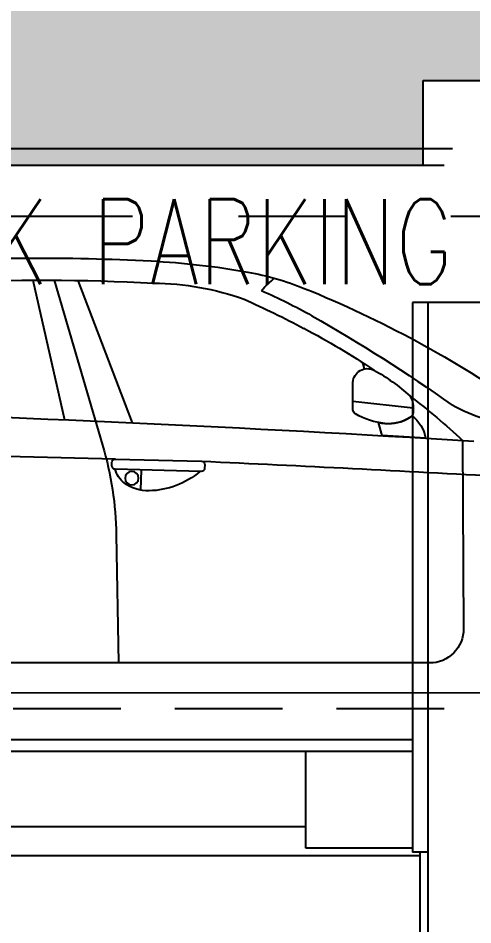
# Model space of a CAD drawing. Extents: x -3644356 to -3532817, y -18707075 to -18638610.
# Drawn here: x -3588120 to -3586781, y -18697021 to -18694350 of the extents above; entities that cross this region are included whole.
import ezdxf

# ---------------------------------------------------------------- set-up
doc = ezdxf.new("R2010")
doc.units = 0
doc.header["$LTSCALE"] = 0.5
doc.linetypes.add('CENTER2', pattern=[1.125, 0.75, -0.125, 0.125, -0.125])
doc.linetypes.add('DASHED', pattern=[19.05, 12.7, -6.35])
for name, color, linetype in [('A-BEAM AND SLAB', 7, 'Continuous'), ('A-BEAM HATCH', 252, 'Continuous'), ('A-RAMP', 8, 'Continuous'), ('A-SETBACK', 2, 'DASHED'), ('A-TXTROOM', 3, 'Continuous'), ('AUTO', 8, 'Continuous'), ('MULTIPARKING', 30, 'Continuous'), ('S-GRID', 252, 'CENTER2')]:
    doc.layers.add(name, color=color, linetype=linetype)
doc.styles.add('ROMANS', font='romans.shx', dxfattribs={"width": 0.75})

# ---------------------------------------------------------------- blocks, each defined once
blk = doc.blocks.new('A$C2ED963C2')
at = {"layer": 'MULTIPARKING'}
for p, q in [((-3448, 14875), (-1747, 14875)), ((-1931, 690), (-1931, 14875)), ((-1747, 14875), (-1747, 8370)), ((10310, 9703), (-1747, 9703)), ((10448, 9565), (-1747, 9565)), ((-483, 9565), (-1747, 9565)), ((-483, 8416), (-483, 9565)), ((-483, 8416), (-483, 9565)), ((-483, 8669), (11321, 8669)), ((-1747, 8416), (-483, 8416)), ((-1747, 8416), (-483, 8416)), ((-1931, 8370), (-1747, 8370)), ((-1908, 8370), (-1747, 8370)), ((-1839, 690), (-1839, 8370)), ((-1839, 690), (-1839, 8370)), ((-1839, 8324), (11321, 8324))]:
    blk.add_line(p, q, dxfattribs=at)
blk = doc.blocks.new('car_side')
at = {"layer": 'AUTO'}
for p, q in [((305, 1214.7), (145.3, 795.4)), ((374.8, 1215.4), (232.3, 729.1)), ((438.4, 1215.5), (344.5, 804.2)), ((-532.9, 972.6), (-538, 953.8)), ((-682.6, 838.8), (-504.9, 858.4)), ((-827.9, 743.5), (-830.9, 188.5)), ((118.7, 656.4), (121.2, 597.3)), ((192.1, 465.3), (185.5, 87.9)), ((-730.9, 87.9), (786, 87.9)), ((-934.8, -0.7), (934.8, 0.7))]:
    blk.add_line(p, q, dxfattribs=at)
for points in [[(-504.9, 915, 0.533921), (-566.5, 950.4, 0.062056), (-672.3, 874.4, 0.156737), (-682.6, 845.7), (-682.6, 825.5, 0.189074), (-672.6, 810.9, 0.169647), (-598.9, 793.3, 0.108186), (-512.5, 821.8, 0.224301), (-504.9, 833.7)], [(-580.3, 796.1, -0.021866), (-598.7, 793.4, -0.170193), (-672.6, 810.9, -0.076396), (-678, 815.9, 0.202939), (-719, 750.1, -0.000499), (-590.6, 757.5)], [(204.9, 678.8, 0.414214), (194.7, 688.6), (-58.8, 682.2, 0.414214), (-68.5, 671.9), (-68.2, 661.7, 0.414214), (-58, 652), (195.4, 658.4, 0.414214), (205.2, 668.6)]]:
    blk.add_lwpolyline(points, format="xyb", close=True, dxfattribs=at)
blk.add_circle((146.4, 632.2), 20, dxfattribs=at)
for centre, radius, start, end in [((212, -1047.7), 2322.9, 93.0234, 100.0997), ((416.1, -4911.8), 6192.3, 86.19848, 93.02337), ((-49.1, 418.1), 833.9, 100.0997, 112.0148), ((-412.7, 1040.5), 227.9, 39.2072, 52.4646), ((91.9, 380.7), 826.3, 90.6897, 109.5231), ((408.6, -4976.8), 6192.3, 87.26923, 93.02337), ((861.8, -1834.7), 3264, 112.0148, 124.9384), ((384.5, -241.4), 1555.1, 113.5172, 119.6048), ((1146.9, -1794.8), 3240.3, 114.2553, 117.7249), ((2027.3, -3132.7), 4880.6, 119.6048, 125.3607), ((658.7, -865.9), 2191, 117.7249, 124.0036), ((658.7, -865.9), 2191, 127.4086, 132.7275), ((-1005.6, 1202.7), 411.8, 286.1213, 300.4068), ((3092, -63594), 64456.8, 91.728383, 93.516074), ((1191.9, 447.8), 1000, 163.6612, 179.0006), ((-393.6, 33640.1), 32956.8, 271.02271, 272.13742), ((4000.7, -88991.3), 89765.3, 92.592, 93.161136), ((100.7, 834), 239, 229.5961, 268.7806), ((124.8, 677), 73.1, 306.9142, 345.2218), ((98.1, 712.5), 117.5, 268.7806, 306.9142), ((-730.9, 187.9), 100, 179.6896, 270)]:
    blk.add_arc(centre, radius, start, end, dxfattribs=at)

msp = doc.modelspace()

# ---------------------------------------------------------------- hatches: boundary and pattern name
at = {"layer": 'A-BEAM HATCH'}
h = msp.add_hatch(color=256, dxfattribs=at)
h.dxf.hatch_style = 1
h.paths.add_polyline_path([(-3623677.1, -18694933.8), (-3623877.1, -18694933.8), (-3623877.1, -18695183.8), (-3623677.1, -18695183.8)])
h.paths.add_polyline_path([(-3623677.1, -18694783.8), (-3622077.1, -18694783.8), (-3622077.1, -18694733.8), (-3623877.1, -18694733.8), (-3623877.1, -18694933.8), (-3623677.1, -18694933.8)])
h.paths.add_polyline_path([(-3584927.1, -18694283.8), (-3623677.1, -18694283.8), (-3623877.1, -18694283.8), (-3623877.1, -18694733.8), (-3622077.1, -18694733.8), (-3622077.1, -18694533.8), (-3616429.2, -18694533.8), (-3616429.2, -18694733.8), (-3613429.2, -18694733.8), (-3613429.2, -18694533.8), (-3608329.2, -18694533.8), (-3608329.2, -18694733.8), (-3605329.2, -18694733.8), (-3605329.2, -18694533.8), (-3603692.6, -18694533.8), (-3603419.4, -18694533.8), (-3590729.2, -18694533.8), (-3590729.2, -18694733.8), (-3590529.2, -18694733.8), (-3590529.2, -18694783.8), (-3587127.1, -18694783.8), (-3587127.1, -18694733.8), (-3586927.1, -18694733.8), (-3586927.1, -18694533.8), (-3584927.1, -18694533.8)])
h.paths.add_polyline_path([(-3603419.4, -18694533.8), (-3603692.6, -18694533.8), (-3603692.6, -18694433.8), (-3603419.4, -18694433.8)], flags=16)
h.paths.add_polyline_path([(-3603419.4, -18694433.8), (-3603692.6, -18694433.8), (-3603692.6, -18694533.8), (-3603419.4, -18694533.8)], flags=16)
h.paths.add_polyline_path([(-3605329.2, -18694733.8), (-3608329.2, -18694733.8), (-3608329.2, -18694783.8), (-3605329.2, -18694783.8)], flags=17)
h.paths.add_polyline_path([(-3613429.2, -18694733.8), (-3616429.2, -18694733.8), (-3616429.2, -18694783.8), (-3613429.2, -18694783.8)], flags=17)
h.paths.add_polyline_path([(-3590529.2, -18694733.8), (-3590729.2, -18694733.8), (-3590729.2, -18694783.8), (-3590529.2, -18694783.8)], flags=17)
h.paths.add_polyline_path([(-3590529.2, -18694783.8), (-3590729.2, -18694783.8)], flags=16)
h.paths.add_polyline_path([(-3586927.1, -18694733.8), (-3587127.1, -18694733.8), (-3587127.1, -18694783.8), (-3586927.1, -18694783.8)], flags=17)
h.paths.add_polyline_path([(-3586927.1, -18694783.8), (-3587127.1, -18694783.8)], flags=16)

# ---------------------------------------------------------------- linework, layer by layer
at = {"layer": 'A-BEAM AND SLAB'}
for points in [[(-3587127.1, -18694783.8), (-3587127.1, -18694783.8), (-3586927.1, -18694783.8), (-3586927.1, -18694533.8)], [(-3586927.1, -18694533.8), (-3585127.1, -18694533.8), (-3585127.1, -18695183.8), (-3584527.1, -18695183.8)], [(-3590529.2, -18694783.8), (-3587127.1, -18694783.8)]]:
    msp.add_lwpolyline(points, dxfattribs=at)
at = {"layer": 'A-SETBACK', "color": 8, "lineweight": -2, "ltscale": 50}
for p, q in [((-3633378.7, -18694783.8), (-3576967, -18694783.8)), ((-3633378.7, -18696383.8), (-3576967, -18696383.8))]:
    msp.add_line(p, q, dxfattribs=at)
at = {"layer": 'S-GRID', "ltscale": 5000}
for p, q in [((-3636528.7, -18694733.8), (-3576280.1, -18694733.8)), ((-3643096, -18694933.8), (-3576280.1, -18694933.8))]:
    msp.add_line(p, q, dxfattribs=at)

# ---------------------------------------------------------------- block references
at = {"layer": 'A-RAMP', "xscale": -0.2487372905015945, "yscale": 0.2487372905015945, "zscale": 0.2487372905015945}
msp.add_blockref('A$C2ED963C2', (-3587393, -18698888.2), dxfattribs=at)
at = {"layer": 'AUTO', "xscale": -1}
msp.add_blockref('car_side', (-3587639, -18696337.4), dxfattribs=at)

# ---------------------------------------------------------------- texts
at = {"layer": 'A-TXTROOM', "insert": (-3588802.8, -18694883.7), "char_height": 250.282, "width": 4160.858, "attachment_point": 1, "style": 'ROMANS'}
msp.add_mtext('STACK PARKING', dxfattribs=at)

doc.saveas('drawing.dxf')
